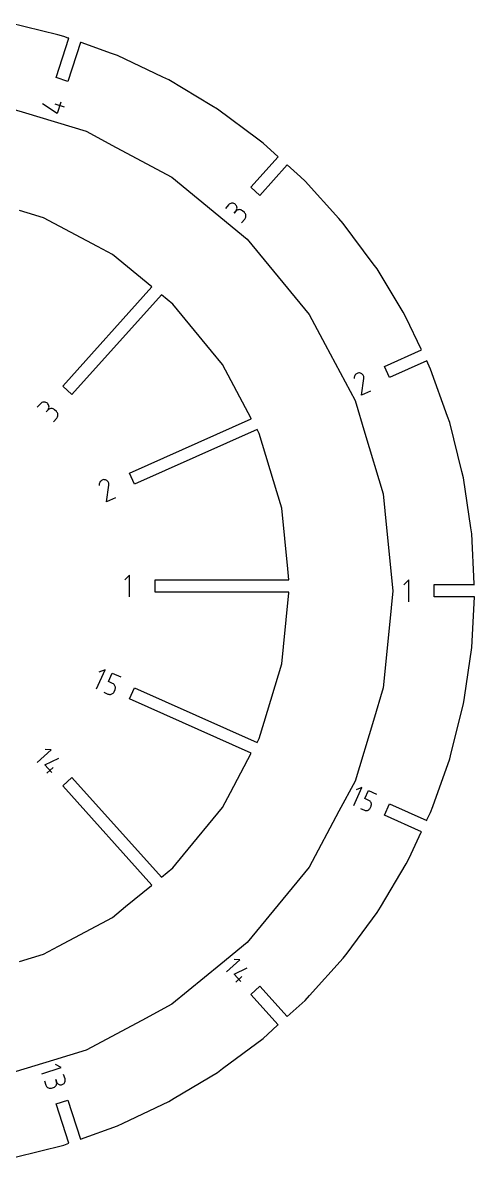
# Model space of a CAD drawing. Extents: x 0 to 800, y 0 to 1200.
# Drawn here: x 141.4 to 224.5, y 243.2 to 451.7 of the extents above; entities that cross this region are included whole.
import ezdxf

# ---------------------------------------------------------------- set-up
doc = ezdxf.new("R2010")
doc.units = 0
doc.header["$MEASUREMENT"] = 0
for name, color, linetype in [('annotation', 7, 'Continuous'), ('boundary', 7, 'Continuous'), ('hole', 7, 'Continuous')]:
    doc.layers.add(name, color=color, linetype=linetype)

msp = doc.modelspace()

# ---------------------------------------------------------------- linework, layer by layer
at = {"layer": 'annotation', "color": 1}
for p, q in [((147.72, 435), (145.04, 436.81)), ((149.05, 436.21), (147.36, 436.76)), ((148.41, 437.12), (147.72, 435)), ((179.26, 418.25), (178.66, 417.59)), ((179.38, 418.36), (179.26, 418.25)), ((179.51, 418.44), (179.38, 418.36)), ((179.65, 418.5), (179.51, 418.44)), ((179.8, 418.53), (179.65, 418.5)), ((179.95, 418.54), (179.8, 418.53)), ((180.1, 418.52), (179.95, 418.54)), ((180.25, 418.48), (180.1, 418.52)), ((180.38, 418.41), (180.25, 418.48)), ((180.51, 418.31), (180.38, 418.41)), ((180.62, 418.2), (180.51, 418.31)), ((180.51, 418.31), (180.51, 418.31)), ((180.58, 417.06), (180.67, 417.19)), ((180.7, 417.17), (180.58, 417.06)), ((180.71, 418.06), (180.62, 418.2)), ((180.67, 417.19), (180.74, 417.33)), ((180.83, 417.25), (180.7, 417.17)), ((180.76, 417.92), (180.71, 418.06)), ((180.74, 417.33), (180.79, 417.47)), ((180.8, 417.78), (180.76, 417.92)), ((180.79, 417.47), (180.81, 417.62)), ((180.81, 417.62), (180.8, 417.78)), ((180.97, 417.31), (180.83, 417.25)), ((181.12, 417.34), (180.97, 417.31)), ((181.27, 417.35), (181.12, 417.34)), ((181.42, 417.33), (181.27, 417.35)), ((181.57, 417.29), (181.42, 417.33)), ((181.7, 417.22), (181.57, 417.29)), ((181.83, 417.13), (181.7, 417.22)), ((182.16, 416.83), (181.83, 417.13)), ((181.83, 417.13), (181.83, 417.13)), ((180.58, 417.06), (180.28, 416.73)), ((180.28, 416.73), (180.58, 417.06)), ((180.58, 417.06), (180.58, 417.06)), ((181.63, 414.91), (182.23, 415.57)), ((182.27, 416.71), (182.16, 416.83)), ((182.23, 415.57), (182.32, 415.7)), ((182.23, 415.57), (182.23, 415.57)), ((182.35, 416.58), (182.27, 416.71)), ((182.32, 415.7), (182.39, 415.84)), ((182.41, 416.44), (182.35, 416.58)), ((182.39, 415.84), (182.44, 415.99)), ((182.45, 416.29), (182.41, 416.44)), ((182.44, 415.99), (182.45, 416.14)), ((182.45, 416.14), (182.45, 416.29)), ((202.38, 386.54), (202.36, 386.29)), ((202.41, 386.69), (202.38, 386.54)), ((202.46, 386.84), (202.41, 386.69)), ((202.54, 386.97), (202.46, 386.84)), ((202.64, 387.08), (202.54, 386.97)), ((202.76, 387.18), (202.64, 387.08)), ((202.89, 387.25), (202.76, 387.18)), ((203.04, 387.31), (202.89, 387.25)), ((203.19, 387.33), (203.04, 387.31)), ((203.35, 387.33), (203.19, 387.33)), ((203.51, 387.3), (203.35, 387.33)), ((203.35, 387.33), (203.35, 387.33)), ((203.66, 387.24), (203.51, 387.3)), ((203.79, 387.16), (203.66, 387.24)), ((203.71, 383.24), (204.14, 386.32)), ((203.9, 387.06), (203.79, 387.16)), ((204, 386.94), (203.9, 387.06)), ((204.07, 386.81), (204, 386.94)), ((204.12, 386.67), (204.07, 386.81)), ((204.15, 386.51), (204.12, 386.67)), ((204.14, 386.35), (204.15, 386.51)), ((204.14, 386.34), (204.14, 386.35)), ((204.14, 386.35), (204.14, 386.35)), ((204.14, 386.35), (204.14, 386.35)), ((204.14, 386.33), (204.14, 386.34)), ((204.14, 386.34), (204.14, 386.34)), ((204.14, 386.34), (204.14, 386.34)), ((204.14, 386.32), (204.14, 386.33)), ((204.14, 386.33), (204.14, 386.33)), ((204.14, 386.33), (204.14, 386.33)), ((204.14, 386.33), (204.14, 386.33)), ((204.14, 386.32), (204.14, 386.32)), ((205.34, 383.96), (203.71, 383.24)), ((144.67, 381.68), (144.07, 381.02)), ((144.79, 381.79), (144.67, 381.68)), ((144.92, 381.88), (144.79, 381.79)), ((145.06, 381.94), (144.92, 381.88)), ((145.21, 381.97), (145.06, 381.94)), ((145.36, 381.98), (145.21, 381.97)), ((145.51, 381.96), (145.36, 381.98)), ((145.65, 381.92), (145.51, 381.96)), ((145.79, 381.85), (145.65, 381.92)), ((145.92, 381.75), (145.79, 381.85)), ((146.03, 381.63), (145.92, 381.75)), ((145.92, 381.75), (145.92, 381.75)), ((145.99, 380.49), (145.69, 380.16)), ((145.69, 380.16), (145.99, 380.49)), ((145.99, 380.49), (146.08, 380.62)), ((146.11, 380.6), (145.99, 380.49)), ((145.99, 380.49), (145.99, 380.49)), ((146.11, 381.5), (146.03, 381.63)), ((146.08, 380.62), (146.15, 380.76)), ((146.17, 381.36), (146.11, 381.5)), ((146.24, 380.69), (146.11, 380.6)), ((146.15, 380.76), (146.2, 380.91)), ((146.21, 381.21), (146.17, 381.36)), ((146.2, 380.91), (146.22, 381.06)), ((146.22, 381.06), (146.21, 381.21)), ((146.38, 380.75), (146.24, 380.69)), ((146.53, 380.78), (146.38, 380.75)), ((146.68, 380.79), (146.53, 380.78)), ((146.83, 380.77), (146.68, 380.79)), ((146.97, 380.73), (146.83, 380.77)), ((147.11, 380.66), (146.97, 380.73)), ((147.24, 380.56), (147.11, 380.66)), ((147.57, 380.26), (147.24, 380.56)), ((147.24, 380.56), (147.24, 380.56)), ((147.68, 380.15), (147.57, 380.26)), ((147.76, 380.02), (147.68, 380.15)), ((147.82, 379.87), (147.76, 380.02)), ((147.86, 379.73), (147.82, 379.87)), ((147.85, 379.42), (147.86, 379.58)), ((147.86, 379.58), (147.86, 379.73)), ((147.04, 378.35), (147.64, 379.01)), ((147.64, 379.01), (147.73, 379.14)), ((147.64, 379.01), (147.64, 379.01)), ((147.73, 379.14), (147.8, 379.28)), ((147.8, 379.28), (147.85, 379.42)), ((155.5, 367.08), (155.47, 366.92)), ((155.55, 367.22), (155.5, 367.08)), ((155.63, 367.35), (155.55, 367.22)), ((155.73, 367.47), (155.63, 367.35)), ((155.85, 367.56), (155.73, 367.47)), ((155.98, 367.64), (155.85, 367.56)), ((156.13, 367.69), (155.98, 367.64)), ((156.28, 367.72), (156.13, 367.69)), ((156.44, 367.71), (156.28, 367.72)), ((156.6, 367.68), (156.44, 367.71)), ((156.44, 367.71), (156.44, 367.71)), ((156.75, 367.62), (156.6, 367.68)), ((156.88, 367.54), (156.75, 367.62)), ((156.99, 367.44), (156.88, 367.54)), ((157.09, 367.33), (156.99, 367.44)), ((157.16, 367.19), (157.09, 367.33)), ((157.21, 367.05), (157.16, 367.19)), ((155.47, 366.92), (155.45, 366.67)), ((156.8, 363.62), (157.23, 366.71)), ((157.24, 366.9), (157.21, 367.05)), ((157.23, 366.73), (157.24, 366.9)), ((157.23, 366.72), (157.23, 366.73)), ((157.23, 366.73), (157.23, 366.73)), ((157.23, 366.73), (157.23, 366.73)), ((157.23, 366.73), (157.23, 366.73)), ((157.23, 366.71), (157.23, 366.72)), ((157.23, 366.72), (157.23, 366.72)), ((157.23, 366.72), (157.23, 366.72)), ((157.23, 366.72), (157.23, 366.72)), ((157.23, 366.71), (157.23, 366.71)), ((157.23, 366.71), (157.23, 366.71)), ((157.23, 366.71), (157.23, 366.71)), ((158.43, 364.35), (156.8, 363.62)), ((161.05, 350.17), (160.16, 349.28)), ((161.05, 346.17), (161.05, 350.17)), ((212.39, 349.29), (211.5, 348.4)), ((212.39, 345.29), (212.39, 349.29)), ((154.97, 329.24), (156.54, 332.75)), ((156.54, 332.75), (155.41, 332.32)), ((157.16, 330.6), (157.85, 332.16)), ((157.85, 332.16), (159.41, 331.47)), ((157.93, 330.25), (157.16, 330.6)), ((158.07, 330.18), (157.93, 330.25)), ((158.18, 330.08), (158.07, 330.18)), ((158.28, 329.97), (158.18, 330.08)), ((158.36, 329.85), (158.28, 329.97)), ((158.41, 329.71), (158.36, 329.85)), ((158.44, 329.57), (158.41, 329.71)), ((158.44, 329.42), (158.44, 329.57)), ((156.29, 328.66), (157.07, 328.31)), ((157.07, 328.31), (157.07, 328.31)), ((157.07, 328.31), (157.21, 328.26)), ((157.21, 328.26), (157.36, 328.24)), ((157.36, 328.24), (157.51, 328.24)), ((157.51, 328.24), (157.65, 328.27)), ((157.65, 328.27), (157.79, 328.32)), ((157.79, 328.32), (157.91, 328.4)), ((157.91, 328.4), (158.02, 328.49)), ((158.02, 328.49), (158.12, 328.61)), ((158.12, 328.61), (158.19, 328.74)), ((158.19, 328.74), (158.37, 329.13)), ((158.37, 329.13), (158.42, 329.28)), ((158.37, 329.13), (158.37, 329.13)), ((158.42, 329.28), (158.44, 329.42)), ((144.04, 315.74), (146.62, 318.07)), ((146.62, 318.07), (145.53, 318.12)), ((145.48, 315.29), (148, 316.53)), ((146.77, 313.86), (145.48, 315.29)), ((145.81, 313.78), (146.96, 314.81)), ((202.29, 307.82), (203.75, 311.11)), ((203.75, 311.11), (202.7, 310.7)), ((204.33, 309.09), (204.98, 310.56)), ((205.06, 308.77), (204.33, 309.09)), ((204.98, 310.56), (206.44, 309.91)), ((205.19, 308.7), (205.06, 308.77)), ((205.3, 308.61), (205.19, 308.7)), ((203.52, 307.27), (204.25, 306.95)), ((204.25, 306.95), (204.25, 306.95)), ((204.25, 306.95), (204.39, 306.9)), ((204.39, 306.9), (204.53, 306.88)), ((204.53, 306.88), (204.66, 306.88)), ((204.66, 306.88), (204.8, 306.91)), ((204.8, 306.91), (204.92, 306.96)), ((204.92, 306.96), (205.04, 307.03)), ((205.04, 307.03), (205.15, 307.12)), ((205.15, 307.12), (205.24, 307.23)), ((205.24, 307.23), (205.31, 307.35)), ((205.39, 308.51), (205.3, 308.61)), ((205.31, 307.35), (205.47, 307.72)), ((205.46, 308.39), (205.39, 308.51)), ((205.5, 308.26), (205.46, 308.39)), ((205.47, 307.72), (205.51, 307.85)), ((205.47, 307.72), (205.47, 307.72)), ((205.53, 308.13), (205.5, 308.26)), ((205.51, 307.85), (205.54, 307.99)), ((205.54, 307.99), (205.53, 308.13)), ((178.88, 277.26), (181.34, 279.48)), ((181.34, 279.48), (180.3, 279.53)), ((180.26, 276.83), (182.66, 278.01)), ((181.49, 275.47), (180.26, 276.83)), ((180.57, 275.38), (181.67, 276.37)), ((144.93, 258.53), (148.48, 259.68)), ((148.48, 259.68), (147.44, 260.22)), ((145.37, 257.2), (145.62, 256.41)), ((147.59, 257.05), (147.46, 257.44)), ((147.46, 257.44), (147.59, 257.05)), ((147.57, 256.48), (147.61, 256.62)), ((147.62, 256.9), (147.59, 257.05)), ((147.59, 257.05), (147.59, 257.05)), ((147.59, 257.05), (147.65, 256.91)), ((147.61, 256.62), (147.63, 256.76)), ((147.63, 256.76), (147.62, 256.9)), ((147.65, 256.91), (147.73, 256.79)), ((147.73, 256.79), (147.83, 256.69)), ((147.83, 256.69), (147.94, 256.6)), ((147.94, 256.6), (148.07, 256.54)), ((148.07, 256.54), (148.2, 256.5)), ((148.64, 256.52), (148.77, 256.58)), ((148.77, 256.58), (148.89, 256.66)), ((148.89, 256.66), (149, 256.75)), ((149.17, 257.56), (148.91, 258.35)), ((149, 256.75), (149.08, 256.87)), ((149.08, 256.87), (149.15, 256.99)), ((149.15, 256.99), (149.19, 257.13)), ((149.2, 257.42), (149.17, 257.56)), ((149.19, 257.13), (149.21, 257.27)), ((149.21, 257.27), (149.2, 257.42)), ((145.62, 256.41), (145.62, 256.41)), ((145.62, 256.41), (145.68, 256.27)), ((145.68, 256.27), (145.76, 256.15)), ((145.76, 256.15), (145.86, 256.05)), ((145.86, 256.05), (145.97, 255.96)), ((145.97, 255.96), (146.1, 255.9)), ((146.1, 255.9), (146.23, 255.86)), ((146.23, 255.86), (146.38, 255.84)), ((146.38, 255.84), (146.52, 255.84)), ((146.52, 255.84), (146.67, 255.88)), ((146.67, 255.88), (147.06, 256.01)), ((147.06, 256.01), (147.2, 256.06)), ((147.06, 256.01), (147.06, 256.01)), ((147.2, 256.06), (147.32, 256.14)), ((147.32, 256.14), (147.42, 256.24)), ((147.42, 256.24), (147.51, 256.36)), ((147.51, 256.36), (147.57, 256.48)), ((148.2, 256.5), (148.35, 256.48)), ((148.35, 256.48), (148.49, 256.48)), ((148.49, 256.48), (148.64, 256.52)), ((148.64, 256.52), (148.64, 256.52))]:
    msp.add_line(p, q, dxfattribs=at)
at = {"layer": 'boundary', "color": 5}
for p, q in [((147.82, 449.46), (138.83, 451.71)), ((147.52, 441.62), (149.87, 448.85)), ((148.96, 449.18), (147.82, 449.46)), ((149.75, 448.89), (148.96, 449.18)), ((149.87, 448.85), (149.75, 448.89)), ((151.99, 448.09), (149.66, 440.93)), ((152.11, 448.05), (151.99, 448.09)), ((157.69, 446.05), (152.11, 448.05)), ((158.8, 445.66), (157.69, 446.05)), ((167.18, 441.69), (158.8, 445.66)), ((149.66, 440.93), (147.52, 441.62)), ((168.24, 441.19), (167.18, 441.69)), ((176.19, 436.42), (168.24, 441.19)), ((177.21, 435.82), (176.19, 436.42)), ((184.65, 430.29), (177.21, 435.82)), ((185.6, 429.59), (184.65, 430.29)), ((188.38, 427.07), (185.6, 429.59)), ((183.33, 421.47), (188.38, 427.07)), ((190.04, 425.56), (185.01, 419.97)), ((192.47, 423.37), (190.04, 425.56)), ((185.01, 419.97), (183.33, 421.47)), ((193.34, 422.58), (192.47, 423.37)), ((199.56, 415.71), (193.34, 422.58)), ((142.22, 416.79), (140.79, 417.22)), ((145.22, 415.87), (142.22, 416.79)), ((155.12, 410.58), (145.22, 415.87)), ((200.36, 414.83), (199.56, 415.71)), ((205.88, 407.39), (200.36, 414.83)), ((157.89, 409.1), (155.12, 410.58)), ((165.16, 403.14), (157.89, 409.1)), ((206.58, 406.44), (205.88, 407.39)), ((211.35, 398.49), (206.58, 406.44)), ((148.74, 384.91), (165.16, 403.14)), ((166.9, 401.71), (150.42, 383.4)), ((169, 399.99), (166.9, 401.71)), ((176.12, 391.31), (169, 399.99)), ((211.95, 397.48), (211.35, 398.49)), ((214.69, 391.69), (211.95, 397.48)), ((178.11, 388.88), (176.12, 391.31)), ((207.94, 388.54), (214.75, 391.57)), ((214.75, 391.57), (214.69, 391.69)), ((183.4, 378.98), (178.11, 388.88)), ((208.85, 386.49), (207.94, 388.54)), ((215.71, 389.54), (208.85, 386.49)), ((215.91, 389.1), (215.71, 389.54)), ((216.42, 388.04), (215.91, 389.1)), ((219.54, 379.31), (216.42, 388.04)), ((150.42, 383.4), (148.74, 384.91)), ((161.03, 368.93), (183.44, 378.91)), ((183.44, 378.91), (183.4, 378.98)), ((219.94, 378.2), (219.54, 379.31)), ((222.19, 369.21), (219.94, 378.2)), ((184.51, 376.92), (161.94, 366.87)), ((184.88, 376.21), (184.51, 376.92)), ((188.14, 365.47), (184.88, 376.21)), ((222.48, 368.06), (222.19, 369.21)), ((161.94, 366.87), (161.03, 368.93)), ((223.84, 358.89), (222.48, 368.06)), ((189.05, 362.47), (188.14, 365.47)), ((190.15, 351.3), (189.05, 362.47)), ((224.01, 357.73), (223.84, 358.89)), ((224.46, 348.54), (224.01, 357.73)), ((190.35, 349.3), (190.15, 351.3)), ((165.73, 347.05), (165.73, 349.3)), ((165.73, 349.3), (190.35, 349.3)), ((217.07, 346.17), (217.07, 348.42)), ((217.07, 348.42), (224.47, 348.42)), ((224.46, 348.47), (224.46, 348.54)), ((224.47, 348.42), (224.46, 348.47)), ((190.35, 347.05), (165.73, 347.05)), ((189.36, 337), (190.34, 346.92)), ((190.34, 346.92), (190.35, 347.05)), ((224.47, 346.17), (217.07, 346.17)), ((224.07, 338.03), (224.47, 346.17)), ((224.01, 336.86), (224.07, 338.03)), ((189.05, 333.87), (189.36, 337)), ((222.65, 327.69), (224.01, 336.86)), ((185.79, 323.13), (189.05, 333.87)), ((161.03, 327.42), (161.94, 329.47)), ((161.94, 329.47), (184.51, 319.43)), ((222.48, 326.52), (222.65, 327.69)), ((183.44, 317.44), (161.03, 327.42)), ((220.22, 317.53), (222.48, 326.52)), ((184.88, 320.13), (185.79, 323.13)), ((184.51, 319.43), (184.56, 319.54)), ((184.56, 319.54), (184.88, 320.13)), ((179.59, 310.23), (183.44, 317.44)), ((219.94, 316.39), (220.22, 317.53)), ((216.82, 307.66), (219.94, 316.39)), ((148.74, 311.43), (150.42, 312.94)), ((150.42, 312.94), (166.9, 294.63)), ((165.16, 293.2), (148.74, 311.43)), ((178.11, 307.46), (179.59, 310.23)), ((170.99, 298.78), (178.11, 307.46)), ((207.94, 306.04), (208.85, 308.1)), ((208.85, 308.1), (215.71, 305.05)), ((216.42, 306.55), (216.82, 307.66)), ((214.75, 303.01), (207.94, 306.04)), ((215.71, 305.05), (215.76, 305.16)), ((215.76, 305.16), (216.42, 306.55)), ((212.45, 298.17), (214.69, 302.9)), ((214.69, 302.9), (214.75, 303.01)), ((169, 296.35), (170.99, 298.78)), ((166.9, 294.63), (169, 296.35)), ((207.19, 289.15), (211.95, 297.1)), ((211.95, 297.1), (212.45, 298.17)), ((160.32, 289.23), (165.06, 293.12)), ((165.06, 293.12), (165.16, 293.2)), ((157.89, 287.24), (160.32, 289.23)), ((201.06, 280.7), (206.58, 288.14)), ((206.58, 288.14), (207.19, 289.15)), ((147.99, 281.95), (157.89, 287.24)), ((145.22, 280.47), (147.99, 281.95)), ((140.79, 279.13), (145.22, 280.47)), ((194.13, 272.88), (200.36, 279.75)), ((200.36, 279.75), (201.06, 280.7)), ((183.33, 273.11), (185.01, 274.62)), ((185.01, 274.62), (190.04, 269.02)), ((188.38, 267.51), (183.33, 273.11)), ((190.04, 269.02), (193.34, 272.01)), ((193.34, 272.01), (194.13, 272.88)), ((186.47, 265.78), (188.28, 267.43)), ((188.28, 267.43), (188.38, 267.51)), ((178.15, 259.47), (185.6, 264.99)), ((185.6, 264.99), (186.47, 265.78)), ((169.25, 254), (177.21, 258.77)), ((177.21, 258.77), (178.15, 259.47)), ((147.52, 252.96), (149.66, 253.65)), ((149.87, 245.73), (147.52, 252.96)), ((149.66, 253.65), (151.99, 246.49)), ((159.86, 249.43), (168.24, 253.4)), ((168.24, 253.4), (169.25, 254)), ((151.99, 246.49), (158.8, 248.93)), ((158.8, 248.93), (159.86, 249.43)), ((139.97, 243.16), (148.96, 245.41)), ((148.96, 245.41), (149.87, 245.73))]:
    msp.add_line(p, q, dxfattribs=at)
at = {"layer": 'hole', "color": 5}
for p, q in [((135.89, 436.95), (141.89, 435.14)), ((141.89, 435.14), (153.04, 431.75)), ((153.04, 431.75), (158.57, 428.8)), ((158.57, 428.8), (168.84, 423.3)), ((168.84, 423.3), (173.69, 419.33)), ((173.69, 419.33), (182.7, 411.94)), ((182.7, 411.94), (186.68, 407.09)), ((186.68, 407.09), (194.07, 398.08)), ((194.07, 398.08), (197.02, 392.55)), ((197.02, 392.55), (202.52, 382.28)), ((202.52, 382.28), (204.34, 376.28)), ((204.34, 376.28), (207.72, 365.13)), ((207.72, 365.13), (208.33, 358.89)), ((208.33, 358.89), (209.47, 347.29)), ((209.47, 347.29), (208.86, 341.05)), ((208.86, 341.05), (207.72, 329.46)), ((207.72, 329.46), (205.9, 323.46)), ((205.9, 323.46), (202.52, 312.31)), ((202.52, 312.31), (199.56, 306.78)), ((199.56, 306.78), (194.07, 296.5)), ((194.07, 296.5), (190.09, 291.66)), ((190.09, 291.66), (182.7, 282.65)), ((182.7, 282.65), (177.85, 278.67)), ((177.85, 278.67), (168.84, 271.28)), ((168.84, 271.28), (163.32, 268.32)), ((163.32, 268.32), (153.04, 262.83)), ((153.04, 262.83), (147.04, 261.01)), ((147.04, 261.01), (135.89, 257.63))]:
    msp.add_line(p, q, dxfattribs=at)

doc.saveas('drawing.dxf')
